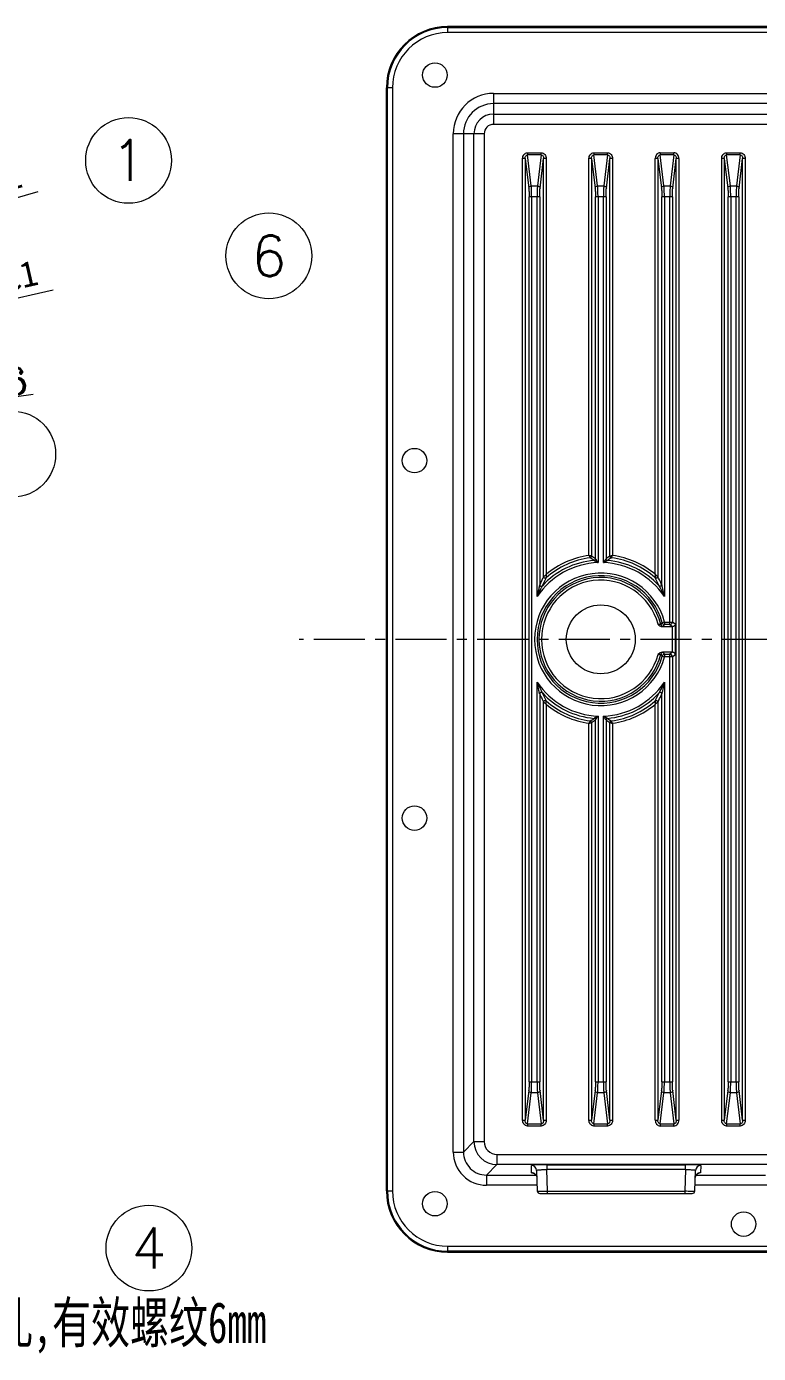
# Model space of a CAD drawing. Header units: millimetres. Extents: x 319 to 1143, y 285 to 1456.
# Drawn here: x 732.2 to 875.7, y 773.3 to 1033.1 of the extents above; entities that cross this region are included whole.
import ezdxf
from ezdxf.enums import TextEntityAlignment as Align

# ---------------------------------------------------------------- set-up
doc = ezdxf.new("R2010")
doc.units = ezdxf.units.MM
doc.linetypes.add('CENTERX2', pattern=[4, 2.5, -0.5, 0.5, -0.5])
doc.layers.add('from', color=7, linetype='Continuous', lineweight=13)
doc.layers.add('标柱线', color=3, linetype='Continuous', lineweight=13)
doc.styles.add('ROMANC', font='romanc.shx', dxfattribs={"bigfont": 'gbcbig.shx'})
doc.styles.add('SN', font='', dxfattribs={"width": 0.7})
doc.styles.add('TXT', font='txt.shx', dxfattribs={"bigfont": 'gbcbig.shx'})
doc.styles.get('SN').set_extended_font_data('SimHei')
doc.dimstyles.new('YanXiu', dxfattribs={"dimtxt": 2.5, "dimasz": 2.2, "dimexe": 0.66, "dimexo": 0, "dimgap": 0.66, "dimtad": 0, "dimdec": 1, "dimdsep": 46, "dimtxsty": 'ROMANC', "dimcen": 0, "dimclrd": 3, "dimclre": 3, "dimclrt": 42, "dimazin": 2, "dimtfac": 1, "dimtdec": 1, "dimtofl": 0, "dimtmove": 0, "dimatfit": 3, "dimfxl": 1, "dimlwd": 5, "dimlwe": 5, "dimarcsym": 0})

# ---------------------------------------------------------------- blocks, each defined once
blk = doc.blocks.new('*D80')
at = {"layer": 'Defpoints', "color": 0, "transparency": 16777216}
for p in [(594.65, 949.13), (571.73, 943.94)]:
    blk.add_point(p, dxfattribs=at)
at = {"layer": '标柱线', "color": 3, "lineweight": 5, "transparency": 16777216}
blk.add_line((737.47, 981.47), (597.58, 949.79), dxfattribs=at)
at = {"layer": '标柱线', "color": 3, "transparency": 16777216}
blk.add_solid([(597.47, 950.28), (597.69, 949.31), (594.65, 949.13)], dxfattribs=at)
at = {"layer": '标柱线', "color": 42, "lineweight": 0, "transparency": 16777216, "insert": (706.35, 978.43), "char_height": 5, "attachment_point": 5, "rotation": 12.7586, "style": 'ROMANC'}
blk.add_mtext('M22X1.5{\\fsimsun|b0|i0|c134|p34;通}{,}{\\fsimsun|b0|i0|c134|p34;倒角C1}', dxfattribs=at)
blk = doc.blocks.new('*D57')
at = {"layer": 'Defpoints', "color": 0, "transparency": 16777216}
for p in [(555.55, 949.79), (532.95, 943.36)]:
    blk.add_point(p, dxfattribs=at)
at = {"layer": '标柱线', "color": 3, "lineweight": 5, "transparency": 16777216}
blk.add_line((734.46, 1000.74), (558.44, 950.61), dxfattribs=at)
at = {"layer": '标柱线', "color": 3, "transparency": 16777216}
blk.add_solid([(558.3, 951.1), (558.57, 950.13), (555.55, 949.79)], dxfattribs=at)
at = {"layer": '标柱线', "color": 42, "lineweight": 0, "transparency": 16777216, "insert": (703.54, 996), "char_height": 5, "attachment_point": 5, "rotation": 15.8961, "style": 'ROMANC'}
blk.add_mtext('M25X1.5{\\fsimsun|b0|i0|c134|p34;通}{,}{\\fsimsun|b0|i0|c134|p34;倒角C1}', dxfattribs=at)
blk = doc.blocks.new('*D83')
at = {"layer": 'Defpoints', "color": 0, "transparency": 16777216}
for p in [(637.17, 947.68), (621.33, 945.47)]:
    blk.add_point(p, dxfattribs=at)
at = {"layer": '标柱线', "color": 3, "lineweight": 5, "transparency": 16777216}
blk.add_line((733.57, 961.07), (640.15, 948.09), dxfattribs=at)
at = {"layer": '标柱线', "color": 3, "transparency": 16777216}
blk.add_solid([(640.08, 948.58), (640.21, 947.59), (637.17, 947.68)], dxfattribs=at)
at = {"layer": '标柱线', "color": 42, "lineweight": 0, "transparency": 16777216, "insert": (721.22, 962.39), "char_height": 5, "attachment_point": 5, "rotation": 7.9133, "style": 'ROMANC'}
blk.add_mtext('2-∅16', dxfattribs=at)

msp = doc.modelspace()

# ---------------------------------------------------------------- linework, layer by layer
at = {"color": 0, "linetype": 'Continuous', "lineweight": 0}
for p, q in [((814.77, 1033.12), (814.77, 1031.94)), ((1030.77, 1033.12), (814.77, 1033.12)), ((814.77, 1032.93), (1030.77, 1032.93)), ((1030.77, 1031.94), (814.77, 1031.94)), ((802.77, 805.12), (802.77, 1021.12)), ((803.95, 1021.12), (802.77, 1021.12)), ((802.95, 805.12), (802.95, 1021.12)), ((803.95, 1021.12), (803.95, 805.12)), ((823.77, 1020.02), (823.77, 1013.97)), ((823.77, 1020.02), (1022.86, 1020.02)), ((1022.86, 1018.02), (823.77, 1018.02)), ((823.77, 1015.97), (1020.81, 1015.97)), ((1020.81, 1013.97), (823.77, 1013.97)), ((815.87, 812.73), (815.87, 1012.12)), ((821.92, 1012.12), (815.87, 1012.12)), ((817.87, 1012.12), (817.87, 812.73)), ((819.92, 814.79), (819.92, 1012.12)), ((821.92, 1012.12), (821.92, 814.79)), ((830.43, 1008.41), (830.43, 1007.98)), ((830.43, 1008.41), (833.1, 1008.41)), ((833.1, 1007.98), (833.1, 1008.41)), ((843.43, 1008.41), (843.43, 1007.98)), ((843.43, 1008.41), (846.1, 1008.41)), ((846.1, 1007.98), (846.1, 1008.41)), ((856.43, 1008.41), (856.43, 1007.98)), ((856.43, 1008.41), (859.1, 1008.41)), ((859.1, 1007.98), (859.1, 1008.41)), ((869.43, 1008.41), (869.43, 1007.98)), ((869.43, 1008.41), (872.1, 1008.41)), ((872.1, 1007.98), (872.1, 1008.41)), ((829.46, 818.95), (829.46, 1007.29)), ((829.96, 1007.29), (829.46, 1007.29)), ((829.96, 1007.29), (829.96, 818.95)), ((829.96, 1007.29), (830.66, 1001.48)), ((831.16, 1001.91), (830.43, 1007.98)), ((833.1, 1007.98), (830.43, 1007.98)), ((833.1, 1007.98), (832.37, 1001.91)), ((832.87, 1001.48), (833.57, 1007.29)), ((833.57, 925.38), (833.57, 1007.29)), ((834.07, 1007.29), (833.57, 1007.29)), ((834.07, 1007.29), (834.07, 925.82)), ((842.46, 929.56), (842.46, 1007.29)), ((842.96, 1007.29), (842.46, 1007.29)), ((842.96, 1007.29), (842.96, 929.39)), ((842.96, 1007.29), (843.66, 1001.48)), ((844.16, 1001.91), (843.43, 1007.98)), ((846.1, 1007.98), (843.43, 1007.98)), ((846.1, 1007.98), (845.37, 1001.91)), ((845.87, 1001.48), (846.57, 1007.29)), ((846.57, 929.39), (846.57, 1007.29)), ((847.07, 1007.29), (846.57, 1007.29)), ((847.07, 1007.29), (847.07, 929.56)), ((855.46, 925.82), (855.46, 1007.29)), ((855.96, 1007.29), (855.46, 1007.29)), ((855.96, 1007.29), (855.96, 925.38)), ((855.96, 1007.29), (856.66, 1001.48)), ((857.16, 1001.91), (856.43, 1007.98)), ((859.1, 1007.98), (856.43, 1007.98)), ((859.1, 1007.98), (858.37, 1001.91)), ((858.87, 1001.48), (859.57, 1007.29)), ((859.57, 818.95), (859.57, 1007.29)), ((860.07, 1007.29), (859.57, 1007.29)), ((860.07, 1007.29), (860.07, 818.95)), ((868.46, 818.95), (868.46, 1007.29)), ((868.96, 1007.29), (868.46, 1007.29)), ((868.96, 1007.29), (868.96, 818.95)), ((868.96, 1007.29), (869.66, 1001.48)), ((870.16, 1001.91), (869.43, 1007.98)), ((872.1, 1007.98), (869.43, 1007.98)), ((872.1, 1007.98), (871.37, 1001.91)), ((871.87, 1001.48), (872.57, 1007.29)), ((872.57, 818.95), (872.57, 1007.29)), ((873.07, 1007.29), (872.57, 1007.29)), ((873.07, 1007.29), (873.07, 818.95)), ((831.16, 1001.91), (832.37, 1001.91)), ((844.16, 1001.91), (845.37, 1001.91)), ((857.16, 1001.91), (858.37, 1001.91)), ((870.16, 1001.91), (871.37, 1001.91)), ((830.73, 826.49), (830.73, 999.75)), ((832.3, 999.75), (830.73, 999.75)), ((831.23, 999.75), (831.23, 826.49)), ((832.3, 921.51), (832.3, 999.75)), ((832.8, 999.75), (832.8, 923.81)), ((843.73, 928.88), (843.73, 999.75)), ((844.23, 999.75), (844.23, 928.14)), ((845.8, 999.75), (844.23, 999.75)), ((845.3, 928.14), (845.3, 999.75)), ((845.8, 999.75), (845.8, 928.88)), ((856.73, 923.81), (856.73, 999.75)), ((857.23, 999.75), (857.23, 921.51)), ((858.3, 999.75), (857.23, 999.75)), ((858.3, 916.51), (858.3, 999.75)), ((858.8, 999.75), (858.3, 999.75)), ((858.8, 999.75), (858.8, 916.51)), ((869.73, 826.49), (869.73, 999.75)), ((871.8, 999.75), (869.73, 999.75)), ((870.23, 999.75), (870.23, 826.49)), ((871.3, 826.49), (871.3, 999.75)), ((871.8, 999.75), (871.8, 826.49)), ((856.81, 916.38), (856.52, 916.02)), ((857.29, 916.51), (856.81, 916.38)), ((856.86, 915.62), (858.84, 915.62)), ((857, 915.64), (857.29, 916.01)), ((857.29, 916.51), (857.29, 916.01)), ((857.29, 916.51), (858.8, 916.51)), ((858.3, 916.01), (857.29, 916.01)), ((858.3, 916.01), (858.84, 915.62)), ((859.36, 916.09), (858.8, 916.51)), ((858.84, 910.62), (858.84, 915.62)), ((859.36, 916.09), (859.36, 910.15)), ((856.52, 910.22), (856.81, 909.86)), ((856.81, 909.86), (857.29, 909.73)), ((858.84, 910.62), (856.86, 910.62)), ((857.29, 910.23), (857, 910.59)), ((857.29, 910.23), (857.29, 909.73)), ((857.29, 910.23), (858.3, 910.23)), ((858.8, 909.73), (857.29, 909.73)), ((858.84, 910.62), (858.3, 910.23)), ((858.3, 826.49), (858.3, 910.23)), ((858.8, 909.73), (859.36, 910.15)), ((858.8, 909.73), (858.8, 826.49)), ((832.3, 826.49), (832.3, 904.73)), ((857.23, 904.73), (857.23, 826.49)), ((832.8, 902.43), (832.8, 826.49)), ((856.73, 826.49), (856.73, 902.43)), ((833.57, 818.95), (833.57, 900.86)), ((834.07, 900.42), (834.07, 818.95)), ((855.46, 818.95), (855.46, 900.42)), ((855.96, 900.86), (855.96, 818.95)), ((842.46, 818.95), (842.46, 896.68)), ((842.96, 896.85), (842.96, 818.95)), ((843.73, 826.49), (843.73, 897.36)), ((844.23, 898.1), (844.23, 826.49)), ((845.3, 826.49), (845.3, 898.1)), ((845.8, 897.36), (845.8, 826.49)), ((846.57, 818.95), (846.57, 896.85)), ((847.07, 896.68), (847.07, 818.95)), ((830.73, 826.49), (832.3, 826.49)), ((843.73, 826.49), (845.3, 826.49)), ((857.23, 826.49), (858.8, 826.49)), ((869.73, 826.49), (871.8, 826.49)), ((830.66, 824.76), (829.96, 818.95)), ((830.43, 818.26), (831.16, 824.33)), ((832.37, 824.33), (831.16, 824.33)), ((832.37, 824.33), (833.1, 818.26)), ((833.57, 818.95), (832.87, 824.76)), ((843.66, 824.76), (842.96, 818.95)), ((843.43, 818.26), (844.16, 824.33)), ((845.37, 824.33), (844.16, 824.33)), ((845.37, 824.33), (846.1, 818.26)), ((846.57, 818.95), (845.87, 824.76)), ((856.66, 824.76), (855.96, 818.95)), ((856.43, 818.26), (857.16, 824.33)), ((858.37, 824.33), (857.16, 824.33)), ((858.37, 824.33), (859.1, 818.26)), ((859.57, 818.95), (858.87, 824.76)), ((869.66, 824.76), (868.96, 818.95)), ((869.43, 818.26), (870.16, 824.33)), ((871.37, 824.33), (870.16, 824.33)), ((871.37, 824.33), (872.1, 818.26)), ((872.57, 818.95), (871.87, 824.76)), ((829.46, 818.95), (829.96, 818.95)), ((833.57, 818.95), (834.07, 818.95)), ((842.46, 818.95), (842.96, 818.95)), ((846.57, 818.95), (847.07, 818.95)), ((855.46, 818.95), (855.96, 818.95)), ((859.57, 818.95), (860.07, 818.95)), ((868.46, 818.95), (868.96, 818.95)), ((872.57, 818.95), (873.07, 818.95)), ((830.43, 818.26), (830.43, 817.83)), ((830.43, 818.26), (833.1, 818.26)), ((833.1, 817.83), (830.43, 817.83)), ((833.1, 817.83), (833.1, 818.26)), ((843.43, 818.26), (846.1, 818.26)), ((843.43, 818.26), (843.43, 817.83)), ((846.1, 817.83), (843.43, 817.83)), ((846.1, 817.83), (846.1, 818.26)), ((856.43, 818.26), (859.1, 818.26)), ((856.43, 818.26), (856.43, 817.83)), ((859.1, 817.83), (856.43, 817.83)), ((859.1, 817.83), (859.1, 818.26)), ((869.43, 818.26), (872.1, 818.26)), ((869.43, 818.26), (869.43, 817.83)), ((872.1, 817.83), (869.43, 817.83)), ((872.1, 817.83), (872.1, 818.26)), ((819.92, 814.79), (817.87, 812.73)), ((819.92, 814.79), (821.92, 814.79)), ((815.87, 812.73), (817.87, 812.73)), ((824.43, 812.27), (1021.1, 812.27)), ((824.43, 812.27), (824.43, 810.27)), ((822.38, 808.22), (824.43, 810.27)), ((822.38, 808.22), (822.38, 806.22)), ((822.38, 808.22), (832.06, 808.22)), ((1021.1, 810.27), (824.43, 810.27)), ((831.23, 808.68), (831.18, 810.1)), ((831.53, 808.62), (831.53, 808.62)), ((832.18, 809.14), (832.32, 805.1)), ((834.17, 810.26), (861.36, 810.26)), ((834.17, 810.26), (834.17, 809.3)), ((861.36, 809.3), (834.17, 809.3)), ((834.32, 805.1), (834.17, 809.3)), ((861.36, 809.3), (861.21, 805.1)), ((861.36, 809.3), (861.36, 810.26)), ((863.21, 805.1), (863.35, 809.14)), ((863.48, 808.22), (877.06, 808.22)), ((864.35, 810.1), (864.3, 808.68)), ((832.28, 806.22), (822.38, 806.22)), ((877.28, 806.22), (863.25, 806.22)), ((802.77, 805.12), (803.95, 805.12)), ((832.82, 804.62), (862.71, 804.62)), ((834.32, 805.1), (861.21, 805.1)), ((834.32, 804.62), (834.32, 805.1)), ((861.21, 805.1), (861.21, 804.62)), ((814.77, 794.3), (1030.77, 794.3)), ((814.77, 794.3), (814.77, 793.12)), ((1030.77, 793.31), (814.77, 793.31)), ((814.77, 793.12), (1030.77, 793.12))]:
    msp.add_line(p, q, dxfattribs=at)
for points in [[(831.53, 808.62), (831.63, 808.59), (831.82, 808.48), (832.02, 808.29)], [(832.02, 808.29), (832.17, 808.01), (832.23, 807.72)], [(863.3, 807.72), (863.38, 808.07), (863.57, 808.36)], [(863.57, 808.36), (863.79, 808.54), (863.96, 808.61), (864, 808.62)]]:
    msp.add_lwpolyline(points, dxfattribs=at)
for centre, radius in [((812.27, 1023.62), 2.4), ((808.27, 948.12), 2.4), ((844.77, 913.12), 6.75), ((808.27, 878.12), 2.4), ((812.27, 802.62), 2.4), ((872.77, 798.62), 2.4)]:
    msp.add_circle(centre, radius, dxfattribs=at)
for centre, radius, start, end in [((814.77, 1021.12), 12, 90, 180), ((814.77, 1021.12), 11.81, 90, 180), ((814.77, 1021.12), 10.82, 90, 180), ((823.77, 1012.12), 7.9, 90.0021, 179.9982), ((823.77, 1012.12), 5.9, 90, 180), ((823.77, 1012.12), 3.85, 90, 180), ((823.77, 1012.12), 1.85, 90.0006, 179.9999), ((844.77, 913.12), 15.03, 92.0357, 146.0651), ((844.77, 913.12), 15.52, 94.8327, 137.501), ((844.77, 913.12), 16.6, 97.9813, 130.1), ((844.77, 913.12), 16.1, 97.3762, 131.6177), ((842.66, 929.39), 0.3, 277.5433, 0.5443), ((826.04, 903.02), 30.94, 55.7447, 57.4299), ((826.15, 903.23), 31.1, 55.5693, 57.2813), ((843.43, 928.89), 0.301, 274.8414, 358.6567), ((844.77, 913.12), 15.03, 33.9349, 87.9643), ((863.38, 903.23), 31.1, 122.7176, 124.4292), ((863.49, 903.01), 30.95, 122.5699, 124.2549), ((844.77, 913.12), 15.52, 42.4996, 85.167), ((846.87, 929.39), 0.3, 179.3682, 262.4729), ((844.77, 913.12), 16.1, 48.3827, 82.6236), ((844.77, 913.12), 16.6, 49.9, 82.0187), ((844.77, 913.12), 12.97, 15.1633, 344.8367), ((844.77, 913.12), 12.48, 15.163, 344.8368), ((844.77, 913.12), 12.11, 13.8818, 346.1184), ((859.64, 911.82), 28.84, 152.4574, 155.8818), ((829.7, 911.73), 29.05, 24.1311, 27.5304), ((833.1, 923.82), 0.303, 238.7559, 263.399), ((844.77, 913.12), 11.61, 14.8496, 345.1504), ((857, 916.15), 0.501, 194.0212, 269.8294), ((858.3, 916.52), 0.501, 270.2141, 359.7958), ((857, 910.09), 0.501, 90.1477, 165.9767), ((858.3, 909.72), 0.501, 0.2042, 89.7543), ((844.77, 913.12), 15.03, 213.9349, 267.9643), ((844.77, 913.12), 15.03, 272.0357, 326.0651), ((844.77, 913.12), 15.52, 222.4997, 265.167), ((859.83, 914.51), 29.05, 204.1311, 207.5304), ((844.77, 913.12), 15.52, 274.8327, 317.501), ((829.89, 914.42), 28.84, 332.4574, 335.8818), ((856.43, 902.42), 0.305, 59.2929, 83.0159), ((844.77, 913.12), 16.1, 228.3827, 262.6236), ((844.77, 913.12), 16.6, 229.9, 262.0187), ((844.77, 913.12), 16.1, 277.3762, 311.6177), ((844.77, 913.12), 16.6, 277.9813, 310.1), ((826.04, 923.23), 30.95, 302.5699, 304.2549), ((842.66, 896.85), 0.3, 359.3681, 82.4729), ((826.15, 923.01), 31.1, 302.7176, 304.4292), ((846.1, 897.35), 0.301, 94.8403, 178.6553), ((863.38, 923.01), 31.1, 235.5693, 237.2812), ((863.49, 923.22), 30.94, 235.7447, 237.43), ((846.87, 896.85), 0.3, 97.5432, 180.5443), ((824.44, 814.79), 4.52, 180.0643, 269.9356), ((824.43, 814.79), 2.52, 179.9657, 270.0295), ((822.38, 812.73), 6.51, 179.9704, 270.0295), ((822.37, 812.72), 4.5, 179.8764, 270.1236), ((831.18, 809.1), 0.999, 2.0374, 90.0451), ((831.22, 807.66), 1.02, 50.4107, 64.7878), ((831.25, 807.7), 0.974, 43.0354, 50.3832), ((831.23, 807.68), 1, 24.7725, 42.9529), ((864.35, 809.1), 0.999, 89.9549, 177.9626), ((864.3, 807.68), 0.997, 150.873, 156.1744), ((864.31, 807.67), 1.01, 136.4662, 150.9094), ((864.28, 807.7), 0.975, 129.2512, 136.3639), ((864.31, 807.66), 1.02, 116.6266, 129.234), ((864.3, 807.69), 0.987, 108.4691, 116.6438), ((864.3, 807.67), 1.01, 90.0326, 108.4008), ((814.77, 805.12), 12, 180, 270), ((814.77, 805.12), 11.81, 180, 270), ((814.77, 805.12), 10.82, 180, 270), ((832.82, 805.12), 0.5, 182, 270.0005), ((832.81, 961.72), 156.63, 270.0333, 270.5509), ((862.87, 991.37), 186.27, 269.4901, 269.9243), ((862.71, 805.12), 0.5, 269.9995, 358)]:
    msp.add_arc(centre, radius, start, end, dxfattribs=at)
for points, knots in [([(829.46, 1007.29), (829.46, 1007.56), (829.59, 1007.99), (830.02, 1008.34), (830.29, 1008.41), (830.43, 1008.41)], [0, 0, 0, 0, 0.497137, 0.748805, 1, 1, 1, 1]), ([(833.1, 1008.41), (833.24, 1008.41), (833.51, 1008.34), (833.84, 1008.07), (834.03, 1007.7), (834.07, 1007.43), (834.07, 1007.29)], [0, 0, 0, 0, 0.249685, 0.499674, 0.749705, 1, 1, 1, 1]), ([(842.46, 1007.29), (842.46, 1007.56), (842.59, 1007.99), (843.02, 1008.34), (843.29, 1008.41), (843.43, 1008.41)], [0, 0, 0, 0, 0.497137, 0.748805, 1, 1, 1, 1]), ([(846.1, 1008.41), (846.24, 1008.41), (846.51, 1008.34), (846.84, 1008.07), (847.03, 1007.7), (847.07, 1007.43), (847.07, 1007.29)], [0, 0, 0, 0, 0.249685, 0.499674, 0.749705, 1, 1, 1, 1]), ([(856.43, 1008.41), (856.29, 1008.41), (856.02, 1008.34), (855.7, 1008.07), (855.5, 1007.7), (855.46, 1007.43), (855.46, 1007.29)], [0, 0, 0, 0, 0.249491, 0.499409, 0.749622, 1, 1, 1, 1]), ([(860.07, 1007.29), (860.07, 1007.43), (860.03, 1007.7), (859.84, 1008.07), (859.52, 1008.34), (859.24, 1008.4), (859.1, 1008.41)], [0, 0, 0, 0, 0.250382, 0.50025, 0.750124, 1, 1, 1, 1]), ([(868.46, 1007.29), (868.46, 1007.56), (868.59, 1007.99), (869.02, 1008.34), (869.29, 1008.41), (869.43, 1008.41)], [0, 0, 0, 0, 0.497137, 0.748805, 1, 1, 1, 1]), ([(872.1, 1008.41), (872.24, 1008.41), (872.51, 1008.34), (872.84, 1008.07), (873.03, 1007.7), (873.07, 1007.43), (873.07, 1007.29)], [0, 0, 0, 0, 0.249685, 0.499674, 0.749705, 1, 1, 1, 1]), ([(829.96, 1007.29), (829.96, 1007.38), (829.97, 1007.54), (830.06, 1007.76), (830.21, 1007.93), (830.36, 1007.98), (830.43, 1007.98)], [0, 0, 0, 0, 0.271938, 0.531357, 0.77411, 1, 1, 1, 1]), ([(833.1, 1007.98), (833.18, 1007.98), (833.34, 1007.92), (833.49, 1007.74), (833.56, 1007.52), (833.57, 1007.37), (833.57, 1007.29)], [0, 0, 0, 0, 0.256326, 0.507975, 0.755011, 1, 1, 1, 1]), ([(842.96, 1007.29), (842.96, 1007.38), (842.97, 1007.54), (843.06, 1007.76), (843.21, 1007.93), (843.36, 1007.98), (843.43, 1007.98)], [0, 0, 0, 0, 0.271938, 0.531357, 0.77411, 1, 1, 1, 1]), ([(846.1, 1007.98), (846.18, 1007.98), (846.34, 1007.92), (846.49, 1007.74), (846.56, 1007.52), (846.57, 1007.37), (846.57, 1007.29)], [0, 0, 0, 0, 0.256327, 0.507977, 0.755013, 1, 1, 1, 1]), ([(855.96, 1007.29), (855.96, 1007.38), (855.97, 1007.54), (856.06, 1007.76), (856.21, 1007.93), (856.36, 1007.98), (856.43, 1007.98)], [0, 0, 0, 0, 0.272248, 0.531865, 0.774325, 1, 1, 1, 1]), ([(859.1, 1007.98), (859.18, 1007.98), (859.34, 1007.92), (859.49, 1007.74), (859.56, 1007.52), (859.57, 1007.37), (859.57, 1007.29)], [0, 0, 0, 0, 0.256326, 0.507976, 0.755012, 1, 1, 1, 1]), ([(868.96, 1007.29), (868.96, 1007.38), (868.97, 1007.54), (869.06, 1007.76), (869.21, 1007.93), (869.36, 1007.98), (869.43, 1007.98)], [0, 0, 0, 0, 0.271938, 0.531357, 0.77411, 1, 1, 1, 1]), ([(872.1, 1007.98), (872.18, 1007.98), (872.34, 1007.92), (872.49, 1007.74), (872.56, 1007.52), (872.57, 1007.37), (872.57, 1007.29)], [0, 0, 0, 0, 0.256326, 0.507976, 0.755011, 1, 1, 1, 1]), ([(830.66, 1001.48), (830.67, 1001.59), (830.8, 1001.83), (831.04, 1001.91), (831.16, 1001.91)], [0, 0, 0, 0, 0.476154, 1, 1, 1, 1]), ([(830.66, 1001.48), (830.69, 1001.24), (830.72, 1000.66), (830.73, 1000.08), (830.73, 999.75)], [0, 0, 0, 0, 0.422456, 1, 1, 1, 1]), ([(831.23, 999.75), (831.23, 1000.17), (831.22, 1000.89), (831.19, 1001.61), (831.16, 1001.91)], [0, 0, 0, 0, 0.577185, 1, 1, 1, 1]), ([(832.37, 1001.91), (832.34, 1001.61), (832.31, 1000.89), (832.3, 1000.17), (832.3, 999.75)], [0, 0, 0, 0, 0.422813, 1, 1, 1, 1]), ([(832.37, 1001.91), (832.49, 1001.91), (832.74, 1001.83), (832.86, 1001.59), (832.87, 1001.48)], [0, 0, 0, 0, 0.523856, 1, 1, 1, 1]), ([(832.8, 999.75), (832.8, 1000.08), (832.81, 1000.66), (832.84, 1001.24), (832.87, 1001.48)], [0, 0, 0, 0, 0.577184, 1, 1, 1, 1]), ([(843.66, 1001.48), (843.67, 1001.59), (843.8, 1001.83), (844.04, 1001.91), (844.16, 1001.91)], [0, 0, 0, 0, 0.476154, 1, 1, 1, 1]), ([(843.66, 1001.48), (843.69, 1001.24), (843.72, 1000.66), (843.73, 1000.08), (843.73, 999.75)], [0, 0, 0, 0, 0.422444, 1, 1, 1, 1]), ([(844.23, 999.75), (844.23, 1000.17), (844.22, 1000.89), (844.19, 1001.61), (844.16, 1001.91)], [0, 0, 0, 0, 0.577185, 1, 1, 1, 1]), ([(845.37, 1001.91), (845.34, 1001.61), (845.31, 1000.89), (845.3, 1000.17), (845.3, 999.75)], [0, 0, 0, 0, 0.422813, 1, 1, 1, 1]), ([(845.37, 1001.91), (845.49, 1001.91), (845.74, 1001.83), (845.86, 1001.59), (845.87, 1001.48)], [0, 0, 0, 0, 0.523856, 1, 1, 1, 1]), ([(845.8, 999.75), (845.8, 1000.08), (845.81, 1000.66), (845.84, 1001.24), (845.87, 1001.48)], [0, 0, 0, 0, 0.577188, 1, 1, 1, 1]), ([(856.66, 1001.48), (856.67, 1001.59), (856.8, 1001.83), (857.04, 1001.91), (857.16, 1001.91)], [0, 0, 0, 0, 0.476154, 1, 1, 1, 1]), ([(856.66, 1001.48), (856.69, 1001.24), (856.72, 1000.66), (856.73, 1000.08), (856.73, 999.75)], [0, 0, 0, 0, 0.422452, 1, 1, 1, 1]), ([(857.23, 999.75), (857.23, 1000.17), (857.22, 1000.89), (857.19, 1001.61), (857.16, 1001.91)], [0, 0, 0, 0, 0.577185, 1, 1, 1, 1]), ([(858.37, 1001.91), (858.34, 1001.61), (858.31, 1000.89), (858.3, 1000.17), (858.3, 999.75)], [0, 0, 0, 0, 0.422813, 1, 1, 1, 1]), ([(858.37, 1001.91), (858.49, 1001.91), (858.74, 1001.83), (858.86, 1001.59), (858.87, 1001.48)], [0, 0, 0, 0, 0.523856, 1, 1, 1, 1]), ([(858.8, 999.75), (858.8, 1000.08), (858.81, 1000.66), (858.84, 1001.24), (858.87, 1001.48)], [0, 0, 0, 0, 0.577183, 1, 1, 1, 1]), ([(869.66, 1001.48), (869.67, 1001.59), (869.8, 1001.83), (870.04, 1001.91), (870.16, 1001.91)], [0, 0, 0, 0, 0.476154, 1, 1, 1, 1]), ([(869.66, 1001.48), (869.69, 1001.24), (869.72, 1000.66), (869.73, 1000.08), (869.73, 999.75)], [0, 0, 0, 0, 0.422456, 1, 1, 1, 1]), ([(870.23, 999.75), (870.23, 1000.17), (870.22, 1000.89), (870.19, 1001.61), (870.16, 1001.91)], [0, 0, 0, 0, 0.577185, 1, 1, 1, 1]), ([(871.37, 1001.91), (871.34, 1001.61), (871.31, 1000.89), (871.3, 1000.17), (871.3, 999.75)], [0, 0, 0, 0, 0.422813, 1, 1, 1, 1]), ([(871.37, 1001.91), (871.49, 1001.91), (871.74, 1001.83), (871.86, 1001.59), (871.87, 1001.48)], [0, 0, 0, 0, 0.523856, 1, 1, 1, 1]), ([(871.8, 999.75), (871.8, 1000.08), (871.81, 1000.66), (871.84, 1001.24), (871.87, 1001.48)], [0, 0, 0, 0, 0.577185, 1, 1, 1, 1]), ([(832.8, 999.75), (832.78, 999.75), (832.62, 999.75), (832.45, 999.75), (832.3, 999.75)], [0, 0, 0, 0, 0.09534, 1, 1, 1, 1]), ([(844.23, 999.75), (844.12, 999.75), (843.95, 999.75), (843.79, 999.75), (843.73, 999.75)], [0, 0, 0, 0, 0.683741, 1, 1, 1, 1]), ([(857.23, 999.75), (857.12, 999.75), (856.95, 999.75), (856.79, 999.75), (856.73, 999.75)], [0, 0, 0, 0, 0.68374, 1, 1, 1, 1]), ([(842.96, 929.39), (842.9, 929.41), (842.74, 929.47), (842.57, 929.52), (842.46, 929.56)], [0, 0, 0, 0, 0.324921, 1, 1, 1, 1]), ([(842.46, 929.56), (842.49, 929.51), (842.55, 929.4), (842.61, 929.26), (842.67, 929.16), (842.69, 929.1), (842.7, 929.09)], [0, 0, 0, 0, 0.3619, 0.679702, 0.905025, 1, 1, 1, 1]), ([(843.46, 928.59), (843.47, 928.59), (843.51, 928.56), (843.58, 928.52), (843.67, 928.47), (843.81, 928.38), (844, 928.27), (844.15, 928.18), (844.23, 928.14)], [0, 0, 0, 0, 0.051865, 0.144242, 0.267541, 0.403462, 0.696496, 1, 1, 1, 1]), ([(843.73, 928.88), (843.74, 928.87), (843.77, 928.83), (843.82, 928.77), (843.87, 928.68), (843.97, 928.54), (844.09, 928.36), (844.18, 928.21), (844.23, 928.14)], [0, 0, 0, 0, 0.052139, 0.14616, 0.27058, 0.406453, 0.698189, 1, 1, 1, 1]), ([(845.8, 928.88), (845.79, 928.87), (845.76, 928.84), (845.72, 928.77), (845.66, 928.68), (845.57, 928.54), (845.45, 928.36), (845.35, 928.21), (845.3, 928.14)], [0, 0, 0, 0, 0.051705, 0.146445, 0.270711, 0.406518, 0.698275, 1, 1, 1, 1]), ([(845.3, 928.14), (845.38, 928.18), (845.53, 928.27), (845.72, 928.38), (845.86, 928.47), (845.95, 928.52), (846.02, 928.56), (846.06, 928.59), (846.07, 928.59)], [0, 0, 0, 0, 0.30343, 0.596491, 0.732506, 0.855511, 0.948455, 1, 1, 1, 1]), ([(846.07, 928.59), (846, 928.6), (845.86, 928.66), (845.8, 928.81), (845.8, 928.88)], [0, 0, 0, 0, 0.500341, 1, 1, 1, 1]), ([(847.07, 929.56), (847.01, 929.54), (846.9, 929.5), (846.75, 929.45), (846.64, 929.41), (846.59, 929.39), (846.57, 929.39)], [0, 0, 0, 0, 0.358765, 0.675246, 0.901911, 1, 1, 1, 1]), ([(846.83, 929.09), (846.84, 929.1), (846.86, 929.16), (846.92, 929.26), (846.99, 929.4), (847.04, 929.51), (847.07, 929.56)], [0, 0, 0, 0, 0.095083, 0.320223, 0.638031, 1, 1, 1, 1]), ([(833.57, 925.38), (833.51, 925.26), (833.24, 924.74), (832.98, 924.21), (832.8, 923.81)], [0, 0, 0, 0, 0.238669, 1, 1, 1, 1]), ([(833.57, 925.38), (833.59, 925.4), (833.65, 925.46), (833.82, 925.6), (833.97, 925.73), (834.07, 925.82)], [0, 0, 0, 0, 0.119837, 0.365053, 1, 1, 1, 1]), ([(834.07, 925.16), (834.03, 925.12), (833.92, 925.07), (833.74, 925.1), (833.61, 925.21), (833.57, 925.33), (833.57, 925.38)], [0, 0, 0, 0, 0.249239, 0.499593, 0.750375, 1, 1, 1, 1]), ([(834.07, 925.82), (834.07, 925.75), (834.07, 925.61), (834.07, 925.41), (834.07, 925.26), (834.07, 925.18), (834.07, 925.16)], [0, 0, 0, 0, 0.332459, 0.640437, 0.885565, 1, 1, 1, 1]), ([(855.96, 925.38), (855.94, 925.4), (855.88, 925.45), (855.77, 925.55), (855.62, 925.68), (855.51, 925.77), (855.46, 925.82)], [0, 0, 0, 0, 0.120291, 0.365599, 0.670964, 1, 1, 1, 1]), ([(855.46, 925.82), (855.46, 925.75), (855.46, 925.61), (855.46, 925.41), (855.47, 925.26), (855.46, 925.18), (855.46, 925.16)], [0, 0, 0, 0, 0.332413, 0.640354, 0.885384, 1, 1, 1, 1]), ([(855.96, 925.38), (855.96, 925.33), (855.92, 925.21), (855.79, 925.1), (855.61, 925.07), (855.5, 925.12), (855.46, 925.16)], [0, 0, 0, 0, 0.24962, 0.500388, 0.750693, 1, 1, 1, 1]), ([(856.73, 923.81), (856.67, 923.95), (856.42, 924.48), (856.16, 925), (855.96, 925.38)], [0, 0, 0, 0, 0.261083, 1, 1, 1, 1]), ([(832.65, 923.19), (832.59, 922.91), (832.46, 922.36), (832.36, 921.79), (832.3, 921.51)], [0, 0, 0, 0, 0.497552, 1, 1, 1, 1]), ([(833.09, 923.18), (833.02, 923.05), (832.74, 922.5), (832.48, 921.94), (832.3, 921.51)], [0, 0, 0, 0, 0.246541, 1, 1, 1, 1]), ([(832.8, 923.81), (832.79, 923.77), (832.76, 923.68), (832.73, 923.53), (832.69, 923.36), (832.67, 923.25), (832.65, 923.19)], [0, 0, 0, 0, 0.191325, 0.447967, 0.721833, 1, 1, 1, 1]), ([(832.8, 923.81), (832.8, 923.76), (832.83, 923.66), (832.9, 923.58), (832.94, 923.56)], [0, 0, 0, 0, 0.496876, 1, 1, 1, 1]), ([(833.32, 923.61), (833.3, 923.58), (833.27, 923.52), (833.2, 923.38), (833.13, 923.26), (833.09, 923.18)], [0, 0, 0, 0, 0.179463, 0.433107, 1, 1, 1, 1]), ([(856.73, 923.81), (856.73, 923.75), (856.69, 923.63), (856.55, 923.52), (856.36, 923.5), (856.25, 923.57), (856.21, 923.61)], [0, 0, 0, 0, 0.248833, 0.499878, 0.751098, 1, 1, 1, 1]), ([(857.23, 921.51), (857.15, 921.7), (856.99, 922.07), (856.77, 922.53), (856.59, 922.89), (856.48, 923.11), (856.39, 923.29), (856.32, 923.41), (856.26, 923.51), (856.23, 923.58), (856.21, 923.61)], [0, 0, 0, 0, 0.262022, 0.52318, 0.652807, 0.780852, 0.843524, 0.904659, 0.961016, 1, 1, 1, 1]), ([(857.23, 921.51), (857.19, 921.71), (857.11, 922.11), (857.01, 922.61), (856.92, 923), (856.87, 923.25), (856.82, 923.44), (856.79, 923.58), (856.76, 923.7), (856.74, 923.78), (856.73, 923.81)], [0, 0, 0, 0, 0.260941, 0.521175, 0.650234, 0.77788, 0.840382, 0.901891, 0.958637, 1, 1, 1, 1]), ([(855.98, 916.09), (856.11, 915.98), (856.35, 915.75), (856.69, 915.62), (856.86, 915.62)], [0, 0, 0, 0, 0.501976, 1, 1, 1, 1]), ([(856.52, 916.02), (856.52, 916.02), (856.5, 916.02), (856.47, 916.02), (856.41, 916.02), (856.32, 916.03), (856.17, 916.05), (856.05, 916.08), (855.98, 916.09)], [0, 0, 0, 0, 0.027591, 0.088893, 0.182869, 0.306487, 0.625535, 1, 1, 1, 1]), ([(857.29, 916.01), (857.18, 916.01), (856.96, 916.09), (856.83, 916.28), (856.81, 916.38)], [0, 0, 0, 0, 0.499931, 1, 1, 1, 1]), ([(857, 915.64), (857, 915.64), (856.98, 915.64), (856.94, 915.63), (856.89, 915.62), (856.86, 915.62)], [0, 0, 0, 0, 0.097965, 0.297242, 1, 1, 1, 1]), ([(858.3, 916.01), (858.3, 916.03), (858.3, 916.2), (858.3, 916.36), (858.3, 916.51)], [0, 0, 0, 0, 0.090219, 1, 1, 1, 1]), ([(859.36, 916.09), (859.35, 915.98), (859.24, 915.74), (858.98, 915.62), (858.84, 915.62)], [0, 0, 0, 0, 0.444266, 1, 1, 1, 1]), ([(856.86, 910.62), (856.69, 910.62), (856.35, 910.49), (856.11, 910.26), (855.98, 910.15)], [0, 0, 0, 0, 0.498015, 1, 1, 1, 1]), ([(855.98, 910.15), (856.05, 910.16), (856.17, 910.19), (856.32, 910.21), (856.41, 910.22), (856.47, 910.22), (856.5, 910.22), (856.52, 910.22), (856.52, 910.22)], [0, 0, 0, 0, 0.37443, 0.693517, 0.817144, 0.911119, 0.972415, 1, 1, 1, 1]), ([(856.81, 909.86), (856.83, 909.96), (856.96, 910.15), (857.18, 910.22), (857.29, 910.23)], [0, 0, 0, 0, 0.500167, 1, 1, 1, 1]), ([(856.86, 910.62), (856.89, 910.62), (856.94, 910.61), (856.98, 910.6), (857, 910.6), (857, 910.59)], [0, 0, 0, 0, 0.702256, 0.901592, 1, 1, 1, 1]), ([(859.36, 910.15), (859.35, 910.26), (859.24, 910.5), (858.98, 910.61), (858.84, 910.62)], [0, 0, 0, 0, 0.444247, 1, 1, 1, 1]), ([(832.8, 902.43), (832.79, 902.46), (832.77, 902.54), (832.74, 902.66), (832.71, 902.8), (832.67, 902.99), (832.61, 903.23), (832.52, 903.63), (832.42, 904.13), (832.34, 904.53), (832.3, 904.73)], [0, 0, 0, 0, 0.041925, 0.098031, 0.159672, 0.222084, 0.349655, 0.478852, 0.738933, 1, 1, 1, 1]), ([(832.3, 904.73), (832.38, 904.54), (832.55, 904.17), (832.76, 903.71), (832.94, 903.35), (833.06, 903.13), (833.15, 902.95), (833.21, 902.83), (833.27, 902.72), (833.3, 902.66), (833.32, 902.63)], [0, 0, 0, 0, 0.262044, 0.523211, 0.652918, 0.780944, 0.843629, 0.904665, 0.961154, 1, 1, 1, 1]), ([(856.43, 903.05), (856.5, 903.18), (856.79, 903.74), (857.05, 904.3), (857.23, 904.73)], [0, 0, 0, 0, 0.246462, 1, 1, 1, 1]), ([(857.23, 904.73), (857.19, 904.55), (857.12, 904.18), (857.01, 903.62), (856.91, 903.17), (856.82, 902.82), (856.79, 902.64), (856.76, 902.56)], [0, 0, 0, 0, 0.254692, 0.508561, 0.760063, 0.883029, 1, 1, 1, 1]), ([(833.32, 902.63), (833.28, 902.67), (833.17, 902.74), (832.98, 902.72), (832.84, 902.61), (832.8, 902.49), (832.8, 902.43)], [0, 0, 0, 0, 0.251765, 0.504245, 0.756523, 1, 1, 1, 1]), ([(832.8, 902.43), (832.86, 902.29), (833.11, 901.76), (833.37, 901.24), (833.57, 900.86)], [0, 0, 0, 0, 0.261117, 1, 1, 1, 1]), ([(855.96, 900.86), (856.02, 900.98), (856.3, 901.5), (856.55, 902.03), (856.73, 902.43)], [0, 0, 0, 0, 0.238672, 1, 1, 1, 1]), ([(856.21, 902.63), (856.23, 902.65), (856.26, 902.72), (856.33, 902.85), (856.39, 902.97), (856.43, 903.05)], [0, 0, 0, 0, 0.178723, 0.432324, 1, 1, 1, 1]), ([(856.73, 902.43), (856.73, 902.48), (856.7, 902.58), (856.63, 902.66), (856.59, 902.68)], [0, 0, 0, 0, 0.498367, 1, 1, 1, 1]), ([(856.76, 902.56), (856.76, 902.54), (856.75, 902.5), (856.74, 902.46), (856.73, 902.43)], [0, 0, 0, 0, 0.295754, 1, 1, 1, 1]), ([(833.57, 900.86), (833.57, 900.91), (833.61, 901.03), (833.74, 901.14), (833.92, 901.17), (834.03, 901.12), (834.07, 901.08)], [0, 0, 0, 0, 0.249621, 0.50039, 0.750697, 1, 1, 1, 1]), ([(833.57, 900.86), (833.59, 900.84), (833.66, 900.79), (833.76, 900.69), (833.91, 900.56), (834.02, 900.47), (834.07, 900.42)], [0, 0, 0, 0, 0.120094, 0.365617, 0.670849, 1, 1, 1, 1]), ([(834.07, 900.42), (834.07, 900.49), (834.07, 900.63), (834.07, 900.83), (834.07, 900.98), (834.07, 901.06), (834.07, 901.08)], [0, 0, 0, 0, 0.332417, 0.64036, 0.885403, 1, 1, 1, 1]), ([(855.46, 901.08), (855.5, 901.12), (855.61, 901.17), (855.79, 901.14), (855.92, 901.03), (855.96, 900.91), (855.96, 900.86)], [0, 0, 0, 0, 0.249229, 0.49956, 0.750345, 1, 1, 1, 1]), ([(855.46, 901.08), (855.46, 901.06), (855.46, 900.83), (855.46, 900.61), (855.46, 900.42)], [0, 0, 0, 0, 0.114653, 1, 1, 1, 1]), ([(855.96, 900.86), (855.94, 900.84), (855.88, 900.78), (855.71, 900.64), (855.57, 900.51), (855.46, 900.42)], [0, 0, 0, 0, 0.120073, 0.365072, 1, 1, 1, 1]), ([(842.7, 897.15), (842.69, 897.14), (842.67, 897.08), (842.61, 896.98), (842.55, 896.84), (842.49, 896.73), (842.46, 896.68)], [0, 0, 0, 0, 0.095083, 0.320223, 0.638031, 1, 1, 1, 1]), ([(842.46, 896.68), (842.52, 896.7), (842.63, 896.74), (842.78, 896.79), (842.89, 896.82), (842.94, 896.85), (842.96, 896.85)], [0, 0, 0, 0, 0.358765, 0.675246, 0.901912, 1, 1, 1, 1]), ([(844.23, 898.1), (844.15, 898.06), (844, 897.97), (843.81, 897.86), (843.67, 897.77), (843.58, 897.72), (843.51, 897.68), (843.47, 897.65), (843.46, 897.65)], [0, 0, 0, 0, 0.303431, 0.59649, 0.732503, 0.855517, 0.948415, 1, 1, 1, 1]), ([(843.46, 897.65), (843.53, 897.64), (843.67, 897.58), (843.73, 897.43), (843.73, 897.36)], [0, 0, 0, 0, 0.500344, 1, 1, 1, 1]), ([(843.73, 897.36), (843.74, 897.37), (843.77, 897.4), (843.81, 897.47), (843.87, 897.56), (843.97, 897.7), (844.09, 897.88), (844.18, 898.03), (844.23, 898.1)], [0, 0, 0, 0, 0.051794, 0.146498, 0.270771, 0.40657, 0.6983, 1, 1, 1, 1]), ([(845.8, 897.36), (845.79, 897.37), (845.76, 897.4), (845.72, 897.47), (845.66, 897.56), (845.57, 897.7), (845.45, 897.88), (845.35, 898.03), (845.3, 898.1)], [0, 0, 0, 0, 0.052091, 0.146125, 0.270522, 0.406409, 0.69817, 1, 1, 1, 1]), ([(846.07, 897.65), (846.06, 897.65), (846.02, 897.68), (845.95, 897.72), (845.86, 897.77), (845.72, 897.86), (845.53, 897.97), (845.38, 898.06), (845.3, 898.1)], [0, 0, 0, 0, 0.051852, 0.144261, 0.267546, 0.403467, 0.696501, 1, 1, 1, 1]), ([(846.57, 896.85), (846.63, 896.83), (846.79, 896.77), (846.96, 896.72), (847.07, 896.68)], [0, 0, 0, 0, 0.324921, 1, 1, 1, 1]), ([(847.07, 896.68), (847.04, 896.73), (846.99, 896.84), (846.92, 896.98), (846.86, 897.08), (846.84, 897.13), (846.83, 897.15)], [0, 0, 0, 0, 0.3619, 0.679702, 0.905025, 1, 1, 1, 1]), ([(830.73, 826.49), (830.73, 826.16), (830.72, 825.58), (830.69, 825), (830.66, 824.76)], [0, 0, 0, 0, 0.577184, 1, 1, 1, 1]), ([(831.16, 824.33), (831.19, 824.63), (831.22, 825.35), (831.23, 826.07), (831.23, 826.49)], [0, 0, 0, 0, 0.422813, 1, 1, 1, 1]), ([(832.3, 826.49), (832.41, 826.49), (832.58, 826.49), (832.75, 826.49), (832.8, 826.49)], [0, 0, 0, 0, 0.683756, 1, 1, 1, 1]), ([(832.3, 826.49), (832.3, 826.07), (832.31, 825.35), (832.34, 824.63), (832.37, 824.33)], [0, 0, 0, 0, 0.577184, 1, 1, 1, 1]), ([(832.87, 824.76), (832.84, 825), (832.81, 825.58), (832.8, 826.16), (832.8, 826.49)], [0, 0, 0, 0, 0.42248, 1, 1, 1, 1]), ([(843.73, 826.49), (843.73, 826.16), (843.72, 825.58), (843.69, 825), (843.66, 824.76)], [0, 0, 0, 0, 0.577185, 1, 1, 1, 1]), ([(844.16, 824.33), (844.19, 824.63), (844.22, 825.35), (844.23, 826.07), (844.23, 826.49)], [0, 0, 0, 0, 0.422813, 1, 1, 1, 1]), ([(845.3, 826.49), (845.41, 826.49), (845.58, 826.49), (845.75, 826.49), (845.8, 826.49)], [0, 0, 0, 0, 0.683796, 1, 1, 1, 1]), ([(845.3, 826.49), (845.3, 826.07), (845.31, 825.35), (845.34, 824.63), (845.37, 824.33)], [0, 0, 0, 0, 0.577184, 1, 1, 1, 1]), ([(845.87, 824.76), (845.84, 825), (845.81, 825.58), (845.8, 826.16), (845.8, 826.49)], [0, 0, 0, 0, 0.422463, 1, 1, 1, 1]), ([(856.73, 826.49), (856.73, 826.16), (856.72, 825.58), (856.69, 825), (856.66, 824.76)], [0, 0, 0, 0, 0.577183, 1, 1, 1, 1]), ([(856.73, 826.49), (856.75, 826.49), (856.92, 826.49), (857.08, 826.49), (857.23, 826.49)], [0, 0, 0, 0, 0.095341, 1, 1, 1, 1]), ([(857.16, 824.33), (857.19, 824.63), (857.22, 825.35), (857.23, 826.07), (857.23, 826.49)], [0, 0, 0, 0, 0.422813, 1, 1, 1, 1]), ([(858.3, 826.49), (858.3, 826.07), (858.31, 825.35), (858.34, 824.63), (858.37, 824.33)], [0, 0, 0, 0, 0.577184, 1, 1, 1, 1]), ([(858.87, 824.76), (858.84, 825), (858.81, 825.58), (858.8, 826.16), (858.8, 826.49)], [0, 0, 0, 0, 0.422486, 1, 1, 1, 1]), ([(869.73, 826.49), (869.73, 826.16), (869.72, 825.58), (869.69, 825), (869.66, 824.76)], [0, 0, 0, 0, 0.577184, 1, 1, 1, 1]), ([(870.16, 824.33), (870.19, 824.63), (870.22, 825.35), (870.23, 826.07), (870.23, 826.49)], [0, 0, 0, 0, 0.422813, 1, 1, 1, 1]), ([(871.3, 826.49), (871.3, 826.07), (871.31, 825.35), (871.34, 824.63), (871.37, 824.33)], [0, 0, 0, 0, 0.577184, 1, 1, 1, 1]), ([(871.87, 824.76), (871.84, 825), (871.81, 825.58), (871.8, 826.16), (871.8, 826.49)], [0, 0, 0, 0, 0.422487, 1, 1, 1, 1]), ([(831.16, 824.33), (831.04, 824.33), (830.8, 824.41), (830.67, 824.65), (830.66, 824.76)], [0, 0, 0, 0, 0.523856, 1, 1, 1, 1]), ([(832.87, 824.76), (832.86, 824.65), (832.74, 824.41), (832.49, 824.33), (832.37, 824.33)], [0, 0, 0, 0, 0.47615, 1, 1, 1, 1]), ([(844.16, 824.33), (844.04, 824.33), (843.8, 824.41), (843.67, 824.65), (843.66, 824.76)], [0, 0, 0, 0, 0.523856, 1, 1, 1, 1]), ([(845.87, 824.76), (845.86, 824.65), (845.74, 824.41), (845.49, 824.33), (845.37, 824.33)], [0, 0, 0, 0, 0.47615, 1, 1, 1, 1]), ([(857.16, 824.33), (857.04, 824.33), (856.8, 824.41), (856.67, 824.65), (856.66, 824.76)], [0, 0, 0, 0, 0.523856, 1, 1, 1, 1]), ([(858.87, 824.76), (858.86, 824.65), (858.74, 824.41), (858.49, 824.33), (858.37, 824.33)], [0, 0, 0, 0, 0.47615, 1, 1, 1, 1]), ([(870.16, 824.33), (870.04, 824.33), (869.8, 824.41), (869.67, 824.65), (869.66, 824.76)], [0, 0, 0, 0, 0.523856, 1, 1, 1, 1]), ([(871.87, 824.76), (871.86, 824.65), (871.74, 824.41), (871.49, 824.33), (871.37, 824.33)], [0, 0, 0, 0, 0.47615, 1, 1, 1, 1]), ([(830.43, 817.83), (830.29, 817.83), (830.02, 817.9), (829.7, 818.17), (829.5, 818.54), (829.46, 818.81), (829.46, 818.95)], [0, 0, 0, 0, 0.249658, 0.49964, 0.749677, 1, 1, 1, 1]), ([(830.43, 818.26), (830.35, 818.26), (830.19, 818.32), (830.04, 818.5), (829.97, 818.72), (829.96, 818.87), (829.96, 818.95)], [0, 0, 0, 0, 0.256326, 0.507975, 0.755011, 1, 1, 1, 1]), ([(833.57, 818.95), (833.57, 818.86), (833.56, 818.7), (833.47, 818.48), (833.32, 818.31), (833.17, 818.26), (833.1, 818.26)], [0, 0, 0, 0, 0.271935, 0.531354, 0.77411, 1, 1, 1, 1]), ([(834.07, 818.95), (834.07, 818.81), (834.03, 818.54), (833.83, 818.17), (833.51, 817.9), (833.24, 817.83), (833.1, 817.83)], [0, 0, 0, 0, 0.250356, 0.500727, 0.75055, 1, 1, 1, 1]), ([(843.43, 817.83), (843.29, 817.83), (843.02, 817.9), (842.7, 818.17), (842.5, 818.54), (842.46, 818.81), (842.46, 818.95)], [0, 0, 0, 0, 0.249658, 0.49964, 0.749677, 1, 1, 1, 1]), ([(843.43, 818.26), (843.35, 818.26), (843.19, 818.32), (843.04, 818.5), (842.97, 818.72), (842.96, 818.87), (842.96, 818.95)], [0, 0, 0, 0, 0.256326, 0.507977, 0.755013, 1, 1, 1, 1]), ([(846.57, 818.95), (846.57, 818.86), (846.56, 818.7), (846.47, 818.48), (846.32, 818.31), (846.17, 818.26), (846.1, 818.26)], [0, 0, 0, 0, 0.271935, 0.531354, 0.77411, 1, 1, 1, 1]), ([(847.07, 818.95), (847.07, 818.81), (847.03, 818.54), (846.83, 818.17), (846.51, 817.9), (846.24, 817.83), (846.1, 817.83)], [0, 0, 0, 0, 0.250356, 0.500727, 0.75055, 1, 1, 1, 1]), ([(855.46, 818.95), (855.47, 818.81), (855.5, 818.54), (855.7, 818.17), (856.02, 817.89), (856.29, 817.84), (856.43, 817.83)], [0, 0, 0, 0, 0.250337, 0.500069, 0.749921, 1, 1, 1, 1]), ([(856.43, 818.26), (856.35, 818.26), (856.19, 818.32), (856.04, 818.5), (855.97, 818.72), (855.96, 818.87), (855.96, 818.95)], [0, 0, 0, 0, 0.256327, 0.507976, 0.755011, 1, 1, 1, 1]), ([(859.57, 818.95), (859.57, 818.86), (859.56, 818.7), (859.47, 818.48), (859.32, 818.31), (859.17, 818.26), (859.1, 818.26)], [0, 0, 0, 0, 0.272216, 0.531846, 0.774333, 1, 1, 1, 1]), ([(859.1, 817.83), (859.24, 817.83), (859.51, 817.9), (859.94, 818.25), (860.07, 818.68), (860.07, 818.95)], [0, 0, 0, 0, 0.251144, 0.50274, 1, 1, 1, 1]), ([(869.43, 817.83), (869.29, 817.83), (869.02, 817.9), (868.7, 818.17), (868.5, 818.54), (868.46, 818.81), (868.46, 818.95)], [0, 0, 0, 0, 0.249658, 0.49964, 0.749677, 1, 1, 1, 1]), ([(869.43, 818.26), (869.35, 818.26), (869.19, 818.32), (869.04, 818.5), (868.97, 818.72), (868.96, 818.87), (868.96, 818.95)], [0, 0, 0, 0, 0.256326, 0.507975, 0.755011, 1, 1, 1, 1]), ([(872.57, 818.95), (872.57, 818.86), (872.56, 818.7), (872.47, 818.48), (872.32, 818.31), (872.17, 818.26), (872.1, 818.26)], [0, 0, 0, 0, 0.271935, 0.531354, 0.77411, 1, 1, 1, 1]), ([(873.07, 818.95), (873.07, 818.81), (873.03, 818.54), (872.83, 818.17), (872.51, 817.9), (872.24, 817.83), (872.1, 817.83)], [0, 0, 0, 0, 0.250356, 0.500727, 0.75055, 1, 1, 1, 1]), ([(834.17, 810.26), (833.98, 810.26), (833.6, 810.26), (833.04, 810.25), (832.53, 810.23), (832.08, 810.22), (831.71, 810.19), (831.46, 810.17), (831.32, 810.15), (831.24, 810.13), (831.2, 810.12), (831.18, 810.11), (831.18, 810.1)], [0, 0, 0, 0, 0.194508, 0.381845, 0.554182, 0.705115, 0.828988, 0.921068, 0.954123, 0.978124, 0.993117, 1, 1, 1, 1]), ([(831.52, 808.61), (831.48, 808.62), (831.41, 808.63), (831.31, 808.64), (831.26, 808.66), (831.23, 808.67), (831.23, 808.68)], [0, 0, 0, 0, 0.418195, 0.723691, 0.915077, 1, 1, 1, 1]), ([(831.23, 808.68), (831.26, 808.68), (831.41, 808.67), (831.55, 808.63), (831.65, 808.59)], [0, 0, 0, 0, 0.239402, 1, 1, 1, 1]), ([(832.18, 809.14), (832.18, 809.16), (832.24, 809.19), (832.35, 809.21), (832.53, 809.24), (832.78, 809.27), (833.08, 809.28), (833.55, 809.3), (833.92, 809.3), (834.17, 809.3)], [0, 0, 0, 0, 0.026178, 0.084611, 0.176123, 0.298601, 0.448802, 0.620471, 1, 1, 1, 1]), ([(864.35, 810.1), (864.35, 810.11), (864.33, 810.12), (864.29, 810.13), (864.22, 810.15), (864.07, 810.17), (863.82, 810.19), (863.45, 810.22), (863, 810.23), (862.49, 810.25), (861.94, 810.26), (861.55, 810.26), (861.36, 810.26)], [0, 0, 0, 0, 0.006883, 0.021867, 0.04586, 0.078914, 0.170994, 0.294854, 0.44577, 0.618117, 0.805481, 1, 1, 1, 1]), ([(861.36, 809.3), (861.61, 809.3), (861.98, 809.3), (862.46, 809.28), (862.75, 809.27), (863, 809.24), (863.18, 809.21), (863.29, 809.19), (863.35, 809.16), (863.35, 809.14)], [0, 0, 0, 0, 0.379207, 0.550701, 0.700837, 0.823414, 0.915122, 0.973746, 1, 1, 1, 1]), ([(864.3, 808.68), (864.3, 808.67), (864.27, 808.66), (864.22, 808.64), (864.12, 808.63), (864.05, 808.62), (864.01, 808.61)], [0, 0, 0, 0, 0.084571, 0.275948, 0.581611, 1, 1, 1, 1]), ([(832.32, 805.1), (832.32, 805.1), (832.34, 805.1), (832.36, 805.1), (832.41, 805.1), (832.48, 805.1), (832.56, 805.1), (832.71, 805.1), (832.82, 805.1), (832.9, 805.1)], [0, 0, 0, 0, 0.016777, 0.066025, 0.147403, 0.260217, 0.403394, 0.575762, 1, 1, 1, 1]), ([(862.62, 805.1), (862.71, 805.1), (862.82, 805.1), (862.97, 805.1), (863.05, 805.1), (863.12, 805.1), (863.17, 805.1), (863.19, 805.1), (863.21, 805.1), (863.21, 805.1)], [0, 0, 0, 0, 0.42416, 0.596532, 0.739725, 0.85256, 0.933957, 0.983219, 1, 1, 1, 1])]:
    msp.add_open_spline(points, degree=3, knots=knots, dxfattribs=at)
for points in [[(833.07, 923.51), (833.16, 923.5), (833.26, 923.54), (833.32, 923.61)], [(856.47, 902.72), (856.38, 902.74), (856.27, 902.7), (856.21, 902.63)]]:
    msp.add_open_spline(points, degree=3, dxfattribs=at)
at = {"layer": 'from', "color": 4, "lineweight": 0}
for centre in [(752.24, 1006.91), (779.73, 988.21), (729.55, 949.38), (756.24, 793.93)]:
    msp.add_circle(centre, 8.4, dxfattribs=at)
at = {"layer": '标柱线', "color": 0, "linetype": 'CENTERX2', "lineweight": 0, "ltscale": 4}
msp.add_line((1054.55, 913.12), (785.66, 913.12), dxfattribs=at)

# ---------------------------------------------------------------- texts
at = {"layer": 'from', "color": 6, "lineweight": 0, "style": 'TXT'}
for s, p in [('1', (752.24, 1006.91)), ('6', (779.73, 988.21)), ('4', (756.24, 793.93))]:
    msp.add_text(s, height=8, rotation=360, dxfattribs=at).set_placement(p, align=Align.MIDDLE)
at = {"layer": '标柱线', "color": 0, "lineweight": 0, "insert": (702.93, 783.36), "char_height": 8, "width": 219.3438, "attachment_point": 1, "rotation": 360, "style": 'SN'}
msp.add_mtext('{\\C256;5-M3牙孔,有效螺纹6mm}', dxfattribs=at)

# ---------------------------------------------------------------- dimensions: what is measured, and where the dimension line sits
at = {"layer": '标柱线', "color": 0, "lineweight": 0}
for p1, p2, text, override, picture, middle in [((532.95, 943.36), (555.55, 949.79), 'M25X1.5{\\fsimsun|b0|i0|c134|p34;通}{,}{\\fsimsun|b0|i0|c134|p34;倒角C1}', {"dimtxt": 5, "dimasz": 3, "dimexe": 1, "dimexo": 1, "dimgap": 0.5, "dimtad": 1, "dimtih": 0, "dimtoh": 0, "dimdec": 1, "dimlfac": 1, "dimpost": '<>', "dimcen": 0, "dimse1": 0, "dimse2": 0, "dimsd1": 0, "dimsd2": 0, "dimtix": 0, "dimtofl": 0, "dimatfit": 3, "dimtvp": 0.1, "dimarcsym": 2}, '*D57', (704.61, 992.24)), ((571.73, 943.94), (594.65, 949.13), 'M22X1.5{\\fsimsun|b0|i0|c134|p34;通}{,}{\\fsimsun|b0|i0|c134|p34;倒角C1}', {"dimtxt": 5, "dimasz": 3, "dimexe": 1, "dimexo": 1, "dimgap": 0.5, "dimtad": 1, "dimpost": '<>', "dimtvp": 0.1, "dimarcsym": 2}, '*D80', (707.21, 974.62)), ((621.33, 945.47), (637.17, 947.68), '2-<>', {"dimtxt": 5, "dimasz": 3, "dimexe": 1, "dimexo": 1, "dimgap": 0.5, "dimtad": 1, "dimtih": 0, "dimtoh": 0, "dimdec": 1, "dimlfac": 1, "dimpost": '', "dimcen": 0, "dimse1": 0, "dimse2": 0, "dimsd1": 0, "dimsd2": 0, "dimtix": 0, "dimtofl": 0, "dimatfit": 3, "dimtvp": 0.1, "dimarcsym": 2}, '*D83', (721.64, 959.42))]:
    dim = msp.add_diameter_dim_2p(p1=p1, p2=p2, text=text, dimstyle='YanXiu', override=override, dxfattribs=at)
    dim.commit()
    dim.dimension.update_dxf_attribs({"geometry": picture, "text_midpoint": middle, "dimtype": 163})

doc.saveas('drawing.dxf')
